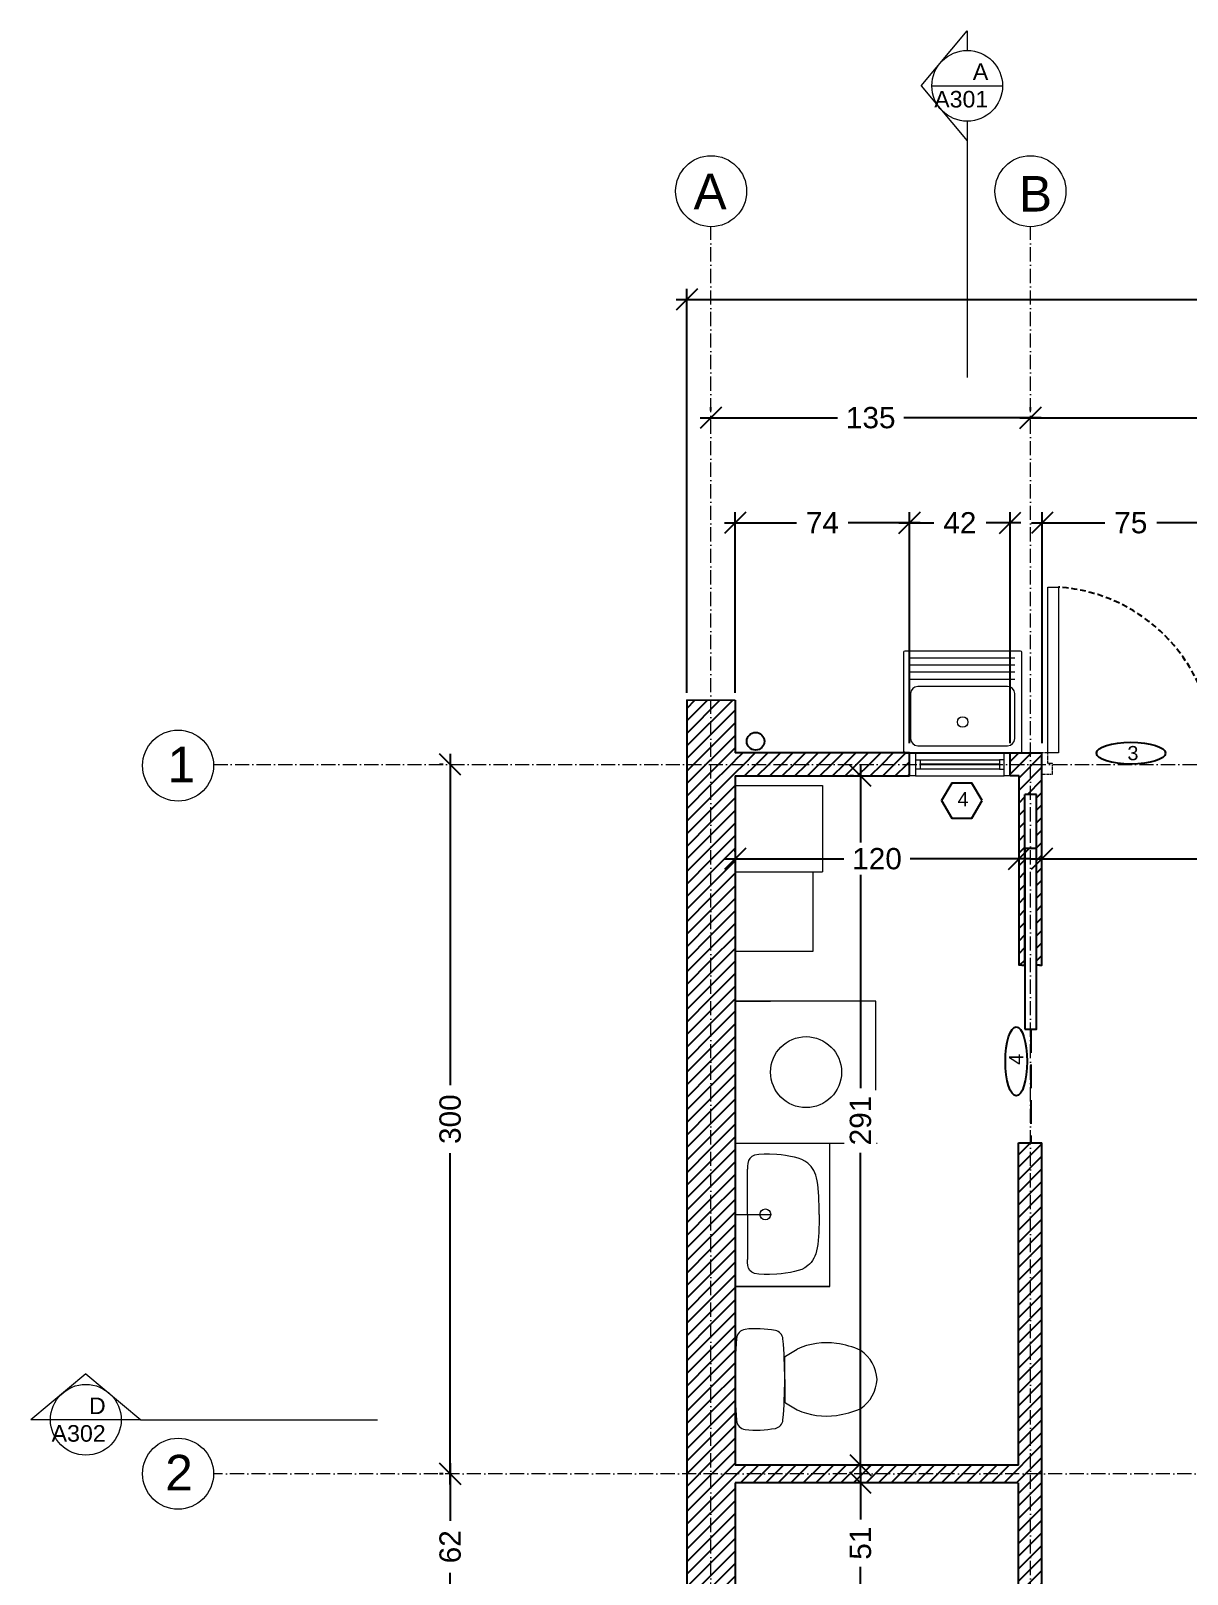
# Model space of a CAD drawing. Header units: millimetres. Extents: x 2830 to 9066, y 9741 to 14619.
# Drawn here: x 3374 to 3863, y 13913 to 14565 of the extents above; entities that cross this region are included whole.
import ezdxf

# ---------------------------------------------------------------- set-up
doc = ezdxf.new("R2010")
doc.units = ezdxf.units.MM
doc.header["$MEASUREMENT"] = 0
for name, pattern in [('ACAD_ISO10W100', [18, 12, -3, 0, -3]), ('CENTER', [2, 1.25, -0.25, 0.25, -0.25]), ('HIDDEN', [0.375, 0.25, -0.125])]:
    doc.linetypes.add(name, pattern=pattern)
doc.layers.get('DEFPOINTS').update_dxf_attribs({"color": 210})
doc.layers.add('ARREDI', color=8, linetype='Continuous', lineweight=18)
for name, color, linetype in [('INFISSI', 4, 'Continuous'), ('NUMERAZIONE', 30, 'Continuous'), ('quote nuove', 2, 'Continuous'), ('STRUTTURA', 1, 'Continuous')]:
    doc.layers.add(name, color=color, linetype=linetype)
doc.layers.get('0').off()
doc.styles.add('ARIAL', font='Arial.ttf')
doc.styles.get("Standard").update_dxf_attribs({"font": 'Arial.ttf'})
doc.linetypes.add('BATTING', pattern='A,0.0001,-0.1,[134,ltypeshp.shx,S=0.1,R=0,X=-0.1,Y=0],-0.2,[134,ltypeshp.shx,S=0.1,R=180,X=0.1,Y=0],-0.1', length=0.4001)
doc.dimstyles.new('TICK_36', dxfattribs={"dimtxt": 3.6, "dimasz": 3.6, "dimexe": 1.8, "dimexo": 1.2, "dimgap": 1.8, "dimtad": 0, "dimdec": 0, "dimzin": 0, "dimdsep": 46, "dimtxsty": 'ARIAL', "dimblk": 'OBLIQUE', "dimcen": 1.8, "dimdle": 1.8, "dimclrd": 256, "dimclrt": 256, "dimadec": 0, "dimazin": 0, "dimtfac": 1, "dimtdec": 0, "dimtmove": 1, "dimatfit": 3, "dimldrblk": 'OPEN90', "dimfxl": 1, "dimtfill": 1, "dimtolj": 1, "dimtzin": 0, "dimarcsym": 0})
pattern_1 = [(45, (1663.0583, 10179.761), (-2.6516504, 2.6516504), [])]

# ---------------------------------------------------------------- blocks, each defined once
blk = doc.blocks.new('_Oblique')
at = {"color": 0, "linetype": 'ByBlock', "lineweight": -2}
blk.add_line((-0.5, -0.5), (0.5, 0.5), dxfattribs=at)
blk = doc.blocks.new('*D83')
at = {"layer": 'DEFPOINTS', "color": 0, "transparency": 16777216}
for p in [(3651.22, 14451.43), (3651.22, 14282.17), (4300.93, 14283.27)]:
    blk.add_point(p, dxfattribs=at)
at = {"layer": 'quote nuove', "lineweight": -2, "transparency": 16777216}
for p, q in [((3646.72, 14451.43), (3961.57, 14451.43)), ((4305.43, 14451.43), (3990.58, 14451.43))]:
    blk.add_line(p, q, dxfattribs=at)
at = {"layer": 'quote nuove', "color": 0, "lineweight": -2, "transparency": 16777216}
for p, q in [((3651.22, 14285.17), (3651.22, 14455.93)), ((4300.93, 14286.27), (4300.93, 14455.93))]:
    blk.add_line(p, q, dxfattribs=at)
at = {"layer": 'quote nuove', "lineweight": -2, "transparency": 16777216, "xscale": 9, "yscale": 9, "zscale": 9, "rotation": 180}
blk.add_blockref('_Oblique', (3651.22, 14451.43), dxfattribs=at)
at = {"layer": 'quote nuove', "lineweight": -2, "transparency": 16777216, "xscale": 9, "yscale": 9, "zscale": 9}
blk.add_blockref('_Oblique', (4300.93, 14451.43), dxfattribs=at)
at = {"layer": 'quote nuove', "lineweight": 0, "transparency": 16777216, "insert": (3976.08, 14451.43), "char_height": 9, "attachment_point": 5, "style": 'ARIAL', "bg_fill": 3, "box_fill_scale": 1.25, "bg_fill_color": 256, "bg_fill_true_color": 13158600, "bg_fill_transparency": 0}
blk.add_mtext('\\A1;650', dxfattribs=at)
blk = doc.blocks.new('_Open90')
at = {"color": 0, "linetype": 'ByBlock', "lineweight": -2}
for p, q in [((0, 0), (-1, 0)), ((-0.5, 0.5), (0, 0)), ((0, 0), (-0.5, -0.5))]:
    blk.add_line(p, q, dxfattribs=at)
blk = doc.blocks.new('*D85')
at = {"layer": 'DEFPOINTS', "color": 0, "transparency": 16777216}
for p in [(3796.48, 14401.43), (3796.48, 14401.43), (3976.38, 14401.43)]:
    blk.add_point(p, dxfattribs=at)
at = {"layer": 'quote nuove', "color": 0, "lineweight": -2, "transparency": 16777216}
for p, q in [((3796.48, 14404.43), (3796.48, 14405.93)), ((3976.38, 14404.43), (3976.38, 14405.93))]:
    blk.add_line(p, q, dxfattribs=at)
at = {"layer": 'quote nuove', "lineweight": -2, "transparency": 16777216}
for p, q in [((3791.98, 14401.43), (3872.41, 14401.43)), ((3980.88, 14401.43), (3900.44, 14401.43))]:
    blk.add_line(p, q, dxfattribs=at)
at = {"layer": 'quote nuove', "lineweight": -2, "transparency": 16777216, "xscale": 9, "yscale": 9, "zscale": 9, "rotation": 180}
blk.add_blockref('_Oblique', (3796.48, 14401.43), dxfattribs=at)
at = {"layer": 'quote nuove', "lineweight": -2, "transparency": 16777216, "xscale": 9, "yscale": 9, "zscale": 9}
blk.add_blockref('_Oblique', (3976.38, 14401.43), dxfattribs=at)
at = {"layer": 'quote nuove', "lineweight": 0, "transparency": 16777216, "insert": (3886.43, 14401.43), "char_height": 9, "attachment_point": 5, "style": 'ARIAL', "bg_fill": 3, "box_fill_scale": 1.25, "bg_fill_color": 256, "bg_fill_true_color": 13158600, "bg_fill_transparency": 0}
blk.add_mtext('\\A1;180', dxfattribs=at)
blk = doc.blocks.new('*D86')
at = {"layer": 'DEFPOINTS', "color": 0, "transparency": 16777216}
for p in [(3661.42, 14401.43), (3661.42, 14401.43), (3796.48, 14401.43)]:
    blk.add_point(p, dxfattribs=at)
at = {"layer": 'quote nuove', "color": 0, "lineweight": -2, "transparency": 16777216}
for p, q in [((3661.42, 14404.43), (3661.42, 14405.93)), ((3796.48, 14404.43), (3796.48, 14405.93))]:
    blk.add_line(p, q, dxfattribs=at)
at = {"layer": 'quote nuove', "lineweight": -2, "transparency": 16777216}
for p, q in [((3656.92, 14401.43), (3714.93, 14401.43)), ((3800.98, 14401.43), (3742.97, 14401.43))]:
    blk.add_line(p, q, dxfattribs=at)
at = {"layer": 'quote nuove', "lineweight": -2, "transparency": 16777216, "xscale": 9, "yscale": 9, "zscale": 9, "rotation": 180}
blk.add_blockref('_Oblique', (3661.42, 14401.43), dxfattribs=at)
at = {"layer": 'quote nuove', "lineweight": -2, "transparency": 16777216, "xscale": 9, "yscale": 9, "zscale": 9}
blk.add_blockref('_Oblique', (3796.48, 14401.43), dxfattribs=at)
at = {"layer": 'quote nuove', "lineweight": 0, "transparency": 16777216, "insert": (3728.95, 14401.43), "char_height": 9, "attachment_point": 5, "style": 'ARIAL', "bg_fill": 3, "box_fill_scale": 1.25, "bg_fill_color": 256, "bg_fill_true_color": 13158600, "bg_fill_transparency": 0}
blk.add_mtext('\\A1;135', dxfattribs=at)
blk = doc.blocks.new('*D90')
at = {"layer": 'DEFPOINTS', "color": 0, "transparency": 16777216}
for p in [(3745.38, 14357.05), (3745.38, 14260.97), (3787.88, 14260.97)]:
    blk.add_point(p, dxfattribs=at)
at = {"layer": 'quote nuove', "color": 0, "lineweight": -2, "transparency": 16777216}
for p, q in [((3745.38, 14263.97), (3745.38, 14361.55)), ((3787.88, 14263.97), (3787.88, 14361.55))]:
    blk.add_line(p, q, dxfattribs=at)
at = {"layer": 'quote nuove', "lineweight": -2, "transparency": 16777216}
for p, q in [((3740.88, 14357.05), (3755.57, 14357.05)), ((3792.38, 14357.05), (3777.7, 14357.05))]:
    blk.add_line(p, q, dxfattribs=at)
at = {"layer": 'quote nuove', "lineweight": -2, "transparency": 16777216, "xscale": 9, "yscale": 9, "zscale": 9, "rotation": 180}
blk.add_blockref('_Oblique', (3745.38, 14357.05), dxfattribs=at)
at = {"layer": 'quote nuove', "lineweight": -2, "transparency": 16777216, "xscale": 9, "yscale": 9, "zscale": 9}
blk.add_blockref('_Oblique', (3787.88, 14357.05), dxfattribs=at)
at = {"layer": 'quote nuove', "lineweight": 0, "transparency": 16777216, "insert": (3766.63, 14357.05), "char_height": 9, "attachment_point": 5, "style": 'ARIAL', "bg_fill": 3, "box_fill_scale": 1.25, "bg_fill_color": 256, "bg_fill_true_color": 13158600, "bg_fill_transparency": 0}
blk.add_mtext('\\A1;42', dxfattribs=at)
blk = doc.blocks.new('*D92')
at = {"layer": 'DEFPOINTS', "color": 0, "transparency": 16777216}
for p in [(3801.38, 14357.05), (3801.38, 14260.99), (3876.38, 14260.99)]:
    blk.add_point(p, dxfattribs=at)
at = {"layer": 'quote nuove', "color": 0, "lineweight": -2, "transparency": 16777216}
for p, q in [((3801.38, 14263.99), (3801.38, 14361.55)), ((3876.38, 14263.99), (3876.38, 14361.55))]:
    blk.add_line(p, q, dxfattribs=at)
at = {"layer": 'quote nuove', "lineweight": -2, "transparency": 16777216}
for p, q in [((3796.88, 14357.05), (3827.94, 14357.05)), ((3880.88, 14357.05), (3849.83, 14357.05))]:
    blk.add_line(p, q, dxfattribs=at)
at = {"layer": 'quote nuove', "lineweight": -2, "transparency": 16777216, "xscale": 9, "yscale": 9, "zscale": 9, "rotation": 180}
blk.add_blockref('_Oblique', (3801.38, 14357.05), dxfattribs=at)
at = {"layer": 'quote nuove', "lineweight": -2, "transparency": 16777216, "xscale": 9, "yscale": 9, "zscale": 9}
blk.add_blockref('_Oblique', (3876.38, 14357.05), dxfattribs=at)
at = {"layer": 'quote nuove', "lineweight": 0, "transparency": 16777216, "insert": (3838.88, 14357.05), "char_height": 9, "attachment_point": 5, "style": 'ARIAL', "bg_fill": 3, "box_fill_scale": 1.25, "bg_fill_color": 256, "bg_fill_true_color": 13158600, "bg_fill_transparency": 0}
blk.add_mtext('\\A1;75', dxfattribs=at)
blk = doc.blocks.new('*D93')
at = {"layer": 'DEFPOINTS', "color": 0, "transparency": 16777216}
for p in [(3671.69, 14357.05), (3671.69, 14282.16), (3745.38, 14260.97)]:
    blk.add_point(p, dxfattribs=at)
at = {"layer": 'quote nuove', "color": 0, "lineweight": -2, "transparency": 16777216}
for p, q in [((3671.69, 14285.16), (3671.69, 14361.55)), ((3745.38, 14263.97), (3745.38, 14361.55))]:
    blk.add_line(p, q, dxfattribs=at)
at = {"layer": 'quote nuove', "lineweight": -2, "transparency": 16777216}
for p, q in [((3667.19, 14357.05), (3697.59, 14357.05)), ((3749.88, 14357.05), (3719.48, 14357.05))]:
    blk.add_line(p, q, dxfattribs=at)
at = {"layer": 'quote nuove', "lineweight": -2, "transparency": 16777216, "xscale": 9, "yscale": 9, "zscale": 9, "rotation": 180}
blk.add_blockref('_Oblique', (3671.69, 14357.05), dxfattribs=at)
at = {"layer": 'quote nuove', "lineweight": -2, "transparency": 16777216, "xscale": 9, "yscale": 9, "zscale": 9}
blk.add_blockref('_Oblique', (3745.38, 14357.05), dxfattribs=at)
at = {"layer": 'quote nuove', "lineweight": 0, "transparency": 16777216, "insert": (3708.54, 14357.05), "char_height": 9, "attachment_point": 5, "style": 'ARIAL', "bg_fill": 3, "box_fill_scale": 1.25, "bg_fill_color": 256, "bg_fill_true_color": 13158600, "bg_fill_transparency": 0}
blk.add_mtext('\\A1;74', dxfattribs=at)
blk = doc.blocks.new('*D96')
at = {"layer": 'DEFPOINTS', "color": 0, "ltscale": 2, "transparency": 16777216}
for p in [(3551.23, 14254.96), (3551.23, 13955.11), (3551.23, 13955.11)]:
    blk.add_point(p, dxfattribs=at)
at = {"layer": 'quote nuove', "lineweight": -2, "ltscale": 2, "transparency": 16777216}
for p, q in [((3551.23, 14259.46), (3551.23, 14119.42)), ((3551.23, 13950.61), (3551.23, 14090.65))]:
    blk.add_line(p, q, dxfattribs=at)
at = {"layer": 'quote nuove', "color": 0, "lineweight": -2, "ltscale": 2, "transparency": 16777216}
for p, q in [((3548.23, 14254.96), (3546.73, 14254.96)), ((3548.23, 13955.11), (3546.73, 13955.11))]:
    blk.add_line(p, q, dxfattribs=at)
at = {"layer": 'quote nuove', "lineweight": -2, "ltscale": 2, "transparency": 16777216, "xscale": 9, "yscale": 9, "zscale": 9}
for p, rotation in [((3551.23, 14254.96), 90), ((3551.23, 13955.11), 270)]:
    blk.add_blockref('_Oblique', p, dxfattribs=dict(at, rotation=rotation))
at = {"layer": 'quote nuove', "lineweight": 0, "ltscale": 2, "transparency": 16777216, "insert": (3551.23, 14105.04), "char_height": 9, "attachment_point": 5, "rotation": 90, "style": 'ARIAL', "bg_fill": 3, "box_fill_scale": 1.25, "bg_fill_color": 256, "bg_fill_true_color": 13158600, "bg_fill_transparency": 0}
blk.add_mtext('\\A1;300', dxfattribs=at)
blk = doc.blocks.new('*D97')
at = {"layer": 'DEFPOINTS', "color": 0, "ltscale": 2, "transparency": 16777216}
for p in [(3551.23, 13955.11), (3551.23, 13893.56), (3551.23, 13893.56)]:
    blk.add_point(p, dxfattribs=at)
at = {"layer": 'quote nuove', "lineweight": -2, "ltscale": 2, "transparency": 16777216}
for p, q in [((3551.23, 13959.61), (3551.23, 13935.28)), ((3551.23, 13889.06), (3551.23, 13913.39))]:
    blk.add_line(p, q, dxfattribs=at)
at = {"layer": 'quote nuove', "color": 0, "lineweight": -2, "ltscale": 2, "transparency": 16777216}
for p, q in [((3548.23, 13955.11), (3546.73, 13955.11)), ((3548.23, 13893.56), (3546.73, 13893.56))]:
    blk.add_line(p, q, dxfattribs=at)
at = {"layer": 'quote nuove', "lineweight": -2, "ltscale": 2, "transparency": 16777216, "xscale": 9, "yscale": 9, "zscale": 9}
for p, rotation in [((3551.23, 13955.11), 90), ((3551.23, 13893.56), 270)]:
    blk.add_blockref('_Oblique', p, dxfattribs=dict(at, rotation=rotation))
at = {"layer": 'quote nuove', "lineweight": 0, "ltscale": 2, "transparency": 16777216, "insert": (3551.23, 13924.34), "char_height": 9, "attachment_point": 5, "rotation": 90, "style": 'ARIAL', "bg_fill": 3, "box_fill_scale": 1.25, "bg_fill_color": 256, "bg_fill_true_color": 13158600, "bg_fill_transparency": 0}
blk.add_mtext('\\A1;62', dxfattribs=at)
blk = doc.blocks.new('*D177')
at = {"layer": 'DEFPOINTS', "color": 0, "transparency": 16777216}
for p in [(3724.66, 13951.36), (3724.66, 13951.36), (3724.66, 13900.36)]:
    blk.add_point(p, dxfattribs=at)
at = {"layer": 'quote nuove', "lineweight": -2, "transparency": 16777216}
for p, q in [((3724.66, 13955.86), (3724.66, 13935.89)), ((3724.66, 13895.86), (3724.66, 13915.84))]:
    blk.add_line(p, q, dxfattribs=at)
at = {"layer": 'quote nuove', "color": 0, "lineweight": -2, "transparency": 16777216}
for p, q in [((3721.66, 13951.36), (3720.16, 13951.36)), ((3727.66, 13900.36), (3729.16, 13900.36))]:
    blk.add_line(p, q, dxfattribs=at)
at = {"layer": 'quote nuove', "lineweight": -2, "transparency": 16777216, "xscale": 9, "yscale": 9, "zscale": 9}
for p, rotation in [((3724.66, 13951.36), 90), ((3724.66, 13900.36), 270)]:
    blk.add_blockref('_Oblique', p, dxfattribs=dict(at, rotation=rotation))
at = {"layer": 'quote nuove', "transparency": 16777216, "insert": (3724.66, 13925.86), "char_height": 9, "attachment_point": 5, "rotation": 90, "style": 'ARIAL', "bg_fill": 3, "box_fill_scale": 1.25, "bg_fill_color": 256, "bg_fill_true_color": 13158600, "bg_fill_transparency": 0}
blk.add_mtext('\\A1;51', dxfattribs=at)
blk = doc.blocks.new('*D178')
at = {"layer": 'DEFPOINTS', "color": 0, "transparency": 16777216}
for p in [(3724.66, 14250.06), (3724.66, 14250.06), (3724.66, 13958.86)]:
    blk.add_point(p, dxfattribs=at)
at = {"layer": 'quote nuove', "color": 0, "lineweight": -2, "transparency": 16777216}
for p, q in [((3721.66, 14250.06), (3720.16, 14250.06)), ((3727.66, 13958.86), (3729.16, 13958.86))]:
    blk.add_line(p, q, dxfattribs=at)
at = {"layer": 'quote nuove', "lineweight": -2, "transparency": 16777216}
for p, q in [((3724.66, 14254.56), (3724.66, 14118.17)), ((3724.66, 13954.36), (3724.66, 14090.75))]:
    blk.add_line(p, q, dxfattribs=at)
at = {"layer": 'quote nuove', "lineweight": -2, "transparency": 16777216, "xscale": 9, "yscale": 9, "zscale": 9}
for p, rotation in [((3724.66, 14250.06), 90), ((3724.66, 13958.86), 270)]:
    blk.add_blockref('_Oblique', p, dxfattribs=dict(at, rotation=rotation))
at = {"layer": 'quote nuove', "transparency": 16777216, "insert": (3724.66, 14104.46), "char_height": 9, "attachment_point": 5, "rotation": 90, "style": 'ARIAL', "bg_fill": 3, "box_fill_scale": 1.25, "bg_fill_color": 256, "bg_fill_true_color": 13158600, "bg_fill_transparency": 0}
blk.add_mtext('\\A1;291', dxfattribs=at)
blk = doc.blocks.new('*D184')
at = {"layer": 'DEFPOINTS', "color": 0, "transparency": 16777216}
for p in [(3671.63, 14215.06), (3791.63, 14215.06), (3791.63, 14215.06)]:
    blk.add_point(p, dxfattribs=at)
at = {"layer": 'quote nuove', "color": 0, "lineweight": -2, "transparency": 16777216}
for p, q in [((3671.63, 14218.06), (3671.63, 14219.56)), ((3791.63, 14218.06), (3791.63, 14219.56))]:
    blk.add_line(p, q, dxfattribs=at)
at = {"layer": 'quote nuove', "lineweight": -2, "transparency": 16777216}
for p, q in [((3667.13, 14215.06), (3717.61, 14215.06)), ((3796.13, 14215.06), (3745.64, 14215.06))]:
    blk.add_line(p, q, dxfattribs=at)
at = {"layer": 'quote nuove', "lineweight": -2, "transparency": 16777216, "xscale": 9, "yscale": 9, "zscale": 9, "rotation": 180}
blk.add_blockref('_Oblique', (3671.63, 14215.06), dxfattribs=at)
at = {"layer": 'quote nuove', "lineweight": -2, "transparency": 16777216, "xscale": 9, "yscale": 9, "zscale": 9}
blk.add_blockref('_Oblique', (3791.63, 14215.06), dxfattribs=at)
at = {"layer": 'quote nuove', "transparency": 16777216, "insert": (3731.63, 14215.06), "char_height": 9, "attachment_point": 5, "style": 'ARIAL', "bg_fill": 3, "box_fill_scale": 1.25, "bg_fill_color": 256, "bg_fill_true_color": 13158600, "bg_fill_transparency": 0}
blk.add_mtext('\\A1;120', dxfattribs=at)
blk = doc.blocks.new('*D185')
at = {"layer": 'DEFPOINTS', "color": 0, "transparency": 16777216}
for p in [(3801.33, 14215.06), (3973.13, 14215.06), (3973.13, 14215.06)]:
    blk.add_point(p, dxfattribs=at)
at = {"layer": 'quote nuove', "color": 0, "lineweight": -2, "transparency": 16777216}
for p, q in [((3801.33, 14218.06), (3801.33, 14219.56)), ((3973.13, 14218.06), (3973.13, 14219.56))]:
    blk.add_line(p, q, dxfattribs=at)
at = {"layer": 'quote nuove', "lineweight": -2, "transparency": 16777216}
for p, q in [((3796.83, 14215.06), (3873.27, 14215.06)), ((3977.63, 14215.06), (3901.18, 14215.06))]:
    blk.add_line(p, q, dxfattribs=at)
at = {"layer": 'quote nuove', "lineweight": -2, "transparency": 16777216, "xscale": 9, "yscale": 9, "zscale": 9, "rotation": 180}
blk.add_blockref('_Oblique', (3801.33, 14215.06), dxfattribs=at)
at = {"layer": 'quote nuove', "lineweight": -2, "transparency": 16777216, "xscale": 9, "yscale": 9, "zscale": 9}
blk.add_blockref('_Oblique', (3973.13, 14215.06), dxfattribs=at)
at = {"layer": 'quote nuove', "transparency": 16777216, "insert": (3887.23, 14215.06), "char_height": 9, "attachment_point": 5, "style": 'ARIAL', "bg_fill": 3, "box_fill_scale": 1.25, "bg_fill_color": 256, "bg_fill_true_color": 13158600, "bg_fill_transparency": 0}
blk.add_mtext('\\A1;172', dxfattribs=at)

msp = doc.modelspace()

# ---------------------------------------------------------------- hatches: boundary and pattern name
at = {"layer": 'STRUTTURA'}
h = msp.add_hatch(dxfattribs=at)
h.set_pattern_fill('ANSI31', color=0, scale=30)
h.set_pattern_definition(pattern_1)
h.paths.add_polyline_path([(3661.42, 14254.96), (3651.22, 14254.96), (3651.24, 13955.11), (3661.42, 13955.11)])
h.paths.add_polyline_path([(3671.63, 14282.16), (3661.42, 14282.17), (3661.42, 14254.96), (3671.63, 14254.96)])
h.paths.add_polyline_path([(3661.42, 14282.17), (3651.22, 14282.17), (3651.22, 14254.96), (3661.42, 14254.96)])
h.paths.add_polyline_path([(3671.63, 13955.11), (3661.42, 13955.11), (3661.42, 13893.56), (3671.63, 13893.56)])
h.paths.add_polyline_path([(3661.42, 13955.11), (3651.24, 13955.11), (3651.24, 13893.56), (3661.42, 13893.56)])
h.paths.add_polyline_path([(3661.42, 13893.56), (3651.24, 13893.56), (3651.24, 13850.34), (3661.42, 13850.34)])
h.paths.add_polyline_path([(3671.63, 13893.56), (3661.42, 13893.56), (3661.42, 13850.34), (3671.63, 13850.34)])
h.paths.add_polyline_path([(3671.63, 13850.34), (3661.42, 13850.34), (3661.42, 13763.46), (3671.63, 13763.46)])
h.paths.add_polyline_path([(3661.42, 13850.34), (3651.24, 13850.34), (3651.25, 13763.46), (3661.42, 13763.46)])
h.paths.add_polyline_path([(3661.42, 13763.46), (3661.42, 13564.81), (3671.63, 13564.81), (3671.63, 13568.56), (3671.63, 13568.56), (3671.63, 13569.56), (3671.63, 13763.46)])
h.paths.add_polyline_path([(3661.42, 13763.46), (3651.25, 13763.46), (3651.26, 13564.81), (3661.42, 13564.81)])
h.paths.add_polyline_path([(3661.42, 13564.81), (3651.26, 13564.81), (3651.26, 13529.96), (3661.42, 13529.96)])
h.paths.add_polyline_path([(3671.63, 13564.81), (3661.42, 13564.81), (3661.42, 13529.96), (3671.63, 13529.96)])
h.paths.add_polyline_path([(3764.1, 14234.02), (3771.77, 14234.02), (3771.77, 14246.38), (3764.1, 14246.38)], flags=9)
h.paths.add_polyline_path([(3796.74, 14126.39), (3796.74, 14134.05), (3784.38, 14134.05), (3784.38, 14126.39)], flags=9)
h = msp.add_hatch(dxfattribs=at)
h.set_pattern_fill('ANSI31', color=0, scale=30)
h.set_pattern_definition(pattern_1)
h.paths.add_polyline_path([(3745.33, 14254.96), (3671.69, 14254.96), (3671.69, 14250.06), (3745.33, 14250.06)])
h.paths.add_polyline_path([(3796.48, 14259.86), (3787.83, 14259.86), (3787.83, 14250.06), (3791.63, 14250.06), (3791.63, 14170.06), (3792.83, 14170.06), (3794.1, 14170.06), (3794.1, 14219.46), (3794.1, 14242.27), (3796.48, 14242.27)])
h.paths.add_polyline_path([(3801.33, 14254.96), (3796.48, 14254.96), (3796.48, 14242.27), (3799.07, 14242.27), (3799.07, 14219.46), (3799.07, 14170.06), (3800.33, 14170.06), (3801.33, 14170.06)])
h.paths.add_polyline_path([(3801.33, 14258.76), (3801.33, 14259.86), (3796.48, 14259.86), (3796.48, 14254.96), (3801.33, 14254.96)])
h = msp.add_hatch(dxfattribs=at)
h.set_pattern_fill('ANSI31', color=0, scale=30)
h.set_pattern_definition(pattern_1)
h.paths.add_polyline_path([(3745.33, 14259.86), (3743.33, 14259.86), (3671.69, 14259.86), (3671.69, 14254.96), (3745.33, 14254.96)])
h = msp.add_hatch(dxfattribs=at)
h.set_pattern_fill('ANSI31', color=0, scale=30)
h.set_pattern_definition(pattern_1)
h.paths.add_polyline_path([(3671.69, 13989.36, -0.010791), (3671.69, 14000.77), (3671.69, 14254.96), (3661.42, 14254.96), (3661.42, 13955.11), (3671.69, 13955.11)])
h.paths.add_polyline_path([(3671.63, 14064.85), (3671.63, 14090.31), (3671.63, 14090.31), (3671.63, 14064.85)], flags=16)
h = msp.add_hatch(dxfattribs=at)
h.set_pattern_fill('ANSI31', color=0, scale=30)
h.set_pattern_definition(pattern_1)
h.paths.add_polyline_path([(3796.47, 13955.11), (3671.69, 13955.11), (3671.69, 13951.36), (3791.33, 13951.36), (3791.33, 13893.56), (3796.47, 13893.56)])
h.paths.add_polyline_path([(3796.48, 14095.06), (3791.41, 14095.06), (3791.41, 13958.86), (3671.69, 13958.86), (3671.69, 13955.11), (3796.47, 13955.11)])
h.paths.add_polyline_path([(3801.33, 13955.11), (3796.47, 13955.11), (3796.47, 13893.56), (3806.33, 13893.56), (3806.33, 13898.06), (3801.33, 13898.06)])
h.paths.add_polyline_path([(3801.33, 14095.06), (3796.48, 14095.06), (3796.47, 13955.11), (3801.33, 13955.11)])
h.paths.add_polyline_path([(3806.33, 13893.56), (3796.47, 13893.56), (3796.47, 13889.06), (3806.33, 13889.06)])
h.paths.add_polyline_path([(3796.47, 13893.56), (3791.33, 13893.56), (3791.33, 13889.06), (3796.47, 13889.06)])

# ---------------------------------------------------------------- linework, layer by layer
at = {"layer": 'ARREDI'}
for p, q in [((3742.83, 14302.36), (3742.83, 14260.36)), ((3792.33, 14302.86), (3743.33, 14302.86)), ((3792.83, 14260.36), (3792.83, 14302.36)), ((3789.83, 14299.86), (3745.83, 14299.86)), ((3789.83, 14296.86), (3745.83, 14296.86)), ((3789.83, 14293.86), (3745.83, 14293.86)), ((3789.83, 14290.86), (3745.83, 14290.86)), ((3745.83, 14284.86), (3745.83, 14265.86)), ((3786.83, 14287.86), (3748.83, 14287.86)), ((3789.83, 14265.86), (3789.83, 14284.86)), ((3748.83, 14262.86), (3786.83, 14262.86)), ((3671.63, 14250.06), (3671.63, 14180.06)), ((3704.63, 14175.97), (3704.63, 14209.54)), ((3671.63, 14175.97), (3704.63, 14175.97)), ((3671.63, 14090.31), (3671.63, 14064.85)), ((3677.01, 14086.34), (3676.93, 14085.15)), ((3677.01, 14086.34), (3676.93, 14085.15)), ((3677.32, 14087.53), (3677.01, 14086.34)), ((3677.32, 14087.53), (3677.01, 14086.34)), ((3677.88, 14088.46), (3677.32, 14087.53)), ((3677.88, 14088.46), (3677.32, 14087.53)), ((3678.72, 14089.24), (3677.88, 14088.46)), ((3678.72, 14089.24), (3677.88, 14088.46)), ((3679.9, 14089.8), (3678.72, 14089.24)), ((3679.9, 14089.8), (3678.72, 14089.24)), ((3681.69, 14090.04), (3679.9, 14089.8)), ((3681.69, 14090.04), (3679.9, 14089.8)), ((3683.98, 14090.18), (3681.69, 14090.04)), ((3683.98, 14090.18), (3681.69, 14090.04)), ((3686.19, 14090.2), (3683.98, 14090.18)), ((3686.19, 14090.2), (3683.98, 14090.18)), ((3689.28, 14090.1), (3686.19, 14090.2)), ((3689.28, 14090.1), (3686.19, 14090.2)), ((3691.1, 14089.93), (3689.28, 14090.1)), ((3691.1, 14089.93), (3689.28, 14090.1)), ((3692.96, 14089.69), (3691.1, 14089.93)), ((3692.96, 14089.69), (3691.1, 14089.93)), ((3695.08, 14089.32), (3692.96, 14089.69)), ((3695.08, 14089.32), (3692.96, 14089.69)), ((3696.77, 14088.95), (3695.08, 14089.32)), ((3696.77, 14088.95), (3695.08, 14089.32)), ((3698.3, 14088.56), (3696.77, 14088.95)), ((3698.3, 14088.56), (3696.77, 14088.95)), ((3699.79, 14088.02), (3698.3, 14088.56)), ((3699.79, 14088.02), (3698.3, 14088.56)), ((3701.06, 14087.36), (3699.79, 14088.02)), ((3701.06, 14087.36), (3699.79, 14088.02)), ((3702.39, 14086.41), (3701.06, 14087.36)), ((3702.39, 14086.41), (3701.06, 14087.36)), ((3703.07, 14085.79), (3702.39, 14086.41)), ((3703.07, 14085.79), (3702.39, 14086.41)), ((3676.93, 14085.15), (3676.9, 14083.9)), ((3676.93, 14085.15), (3676.9, 14083.9)), ((3676.9, 14064.8), (3676.9, 14083.9)), ((3676.9, 14064.8), (3676.9, 14083.9)), ((3703.74, 14085.06), (3703.07, 14085.79)), ((3703.74, 14085.06), (3703.07, 14085.79)), ((3704.38, 14084.23), (3703.74, 14085.06)), ((3704.38, 14084.23), (3703.74, 14085.06)), ((3704.91, 14083.36), (3704.38, 14084.23)), ((3704.91, 14083.36), (3704.38, 14084.23)), ((3705.38, 14082.42), (3704.91, 14083.36)), ((3705.38, 14082.42), (3704.91, 14083.36)), ((3705.77, 14081.41), (3705.38, 14082.42)), ((3705.77, 14081.41), (3705.38, 14082.42)), ((3706.08, 14080.23), (3705.77, 14081.41)), ((3706.08, 14080.23), (3705.77, 14081.41)), ((3706.32, 14078.94), (3706.08, 14080.23)), ((3706.32, 14078.94), (3706.08, 14080.23)), ((3706.55, 14077.46), (3706.32, 14078.94)), ((3706.55, 14077.46), (3706.32, 14078.94)), ((3706.75, 14075.83), (3706.55, 14077.46)), ((3706.75, 14075.83), (3706.55, 14077.46)), ((3706.9, 14074.08), (3706.75, 14075.83)), ((3706.99, 14072.46), (3706.9, 14074.08)), ((3707.08, 14070.62), (3706.99, 14072.46)), ((3707.14, 14068.66), (3707.08, 14070.62)), ((3707.18, 14066.53), (3707.14, 14068.66)), ((3671.63, 14064.8), (3686.71, 14064.8)), ((3676.9, 14064.8), (3676.9, 14045.7)), ((3676.9, 14064.8), (3676.9, 14045.7)), ((3707.14, 14060.94), (3707.08, 14058.98)), ((3707.18, 14063.07), (3707.14, 14060.94)), ((3707.2, 14064.8), (3707.18, 14066.53)), ((3707.2, 14064.8), (3707.18, 14063.07)), ((3706.75, 14053.77), (3706.55, 14052.14)), ((3706.9, 14055.52), (3706.75, 14053.77)), ((3706.99, 14057.15), (3706.9, 14055.52)), ((3707.08, 14058.98), (3706.99, 14057.15)), ((3705.38, 14047.18), (3704.91, 14046.24)), ((3705.38, 14047.18), (3704.91, 14046.24)), ((3705.77, 14048.2), (3705.38, 14047.18)), ((3705.77, 14048.2), (3705.38, 14047.18)), ((3706.08, 14049.37), (3705.77, 14048.2)), ((3706.08, 14049.37), (3705.77, 14048.2)), ((3706.32, 14050.66), (3706.08, 14049.37)), ((3706.32, 14050.66), (3706.08, 14049.37)), ((3706.55, 14052.14), (3706.32, 14050.66)), ((3676.93, 14044.45), (3676.9, 14045.7)), ((3676.93, 14044.45), (3676.9, 14045.7)), ((3677.01, 14043.26), (3676.93, 14044.45)), ((3677.01, 14043.26), (3676.93, 14044.45)), ((3677.32, 14042.07), (3677.01, 14043.26)), ((3677.32, 14042.07), (3677.01, 14043.26)), ((3677.88, 14041.14), (3677.32, 14042.07)), ((3677.88, 14041.14), (3677.32, 14042.07)), ((3678.72, 14040.36), (3677.88, 14041.14)), ((3678.72, 14040.36), (3677.88, 14041.14)), ((3696.77, 14040.65), (3695.08, 14040.28)), ((3696.77, 14040.65), (3695.08, 14040.28)), ((3698.3, 14041.04), (3696.77, 14040.65)), ((3698.3, 14041.04), (3696.77, 14040.65)), ((3699.79, 14041.58), (3698.3, 14041.04)), ((3699.79, 14041.58), (3698.3, 14041.04)), ((3701.06, 14042.24), (3699.79, 14041.58)), ((3701.06, 14042.24), (3699.79, 14041.58)), ((3702.39, 14043.19), (3701.06, 14042.24)), ((3702.39, 14043.19), (3701.06, 14042.24)), ((3703.07, 14043.81), (3702.39, 14043.19)), ((3703.07, 14043.81), (3702.39, 14043.19)), ((3703.74, 14044.54), (3703.07, 14043.81)), ((3703.74, 14044.54), (3703.07, 14043.81)), ((3704.38, 14045.37), (3703.74, 14044.54)), ((3704.38, 14045.37), (3703.74, 14044.54)), ((3704.91, 14046.24), (3704.38, 14045.37)), ((3704.91, 14046.24), (3704.38, 14045.37)), ((3679.9, 14039.8), (3678.72, 14040.36)), ((3679.9, 14039.8), (3678.72, 14040.36)), ((3681.69, 14039.57), (3679.9, 14039.8)), ((3681.69, 14039.57), (3679.9, 14039.8)), ((3683.98, 14039.42), (3681.69, 14039.57)), ((3683.98, 14039.42), (3681.69, 14039.57)), ((3686.19, 14039.4), (3683.98, 14039.42)), ((3686.19, 14039.4), (3683.98, 14039.42)), ((3689.28, 14039.51), (3686.19, 14039.4)), ((3689.28, 14039.51), (3686.19, 14039.4)), ((3691.1, 14039.67), (3689.28, 14039.51)), ((3691.1, 14039.67), (3689.28, 14039.51)), ((3692.96, 14039.91), (3691.1, 14039.67)), ((3692.96, 14039.91), (3691.1, 14039.67)), ((3695.08, 14040.28), (3692.96, 14039.91)), ((3695.08, 14040.28), (3692.96, 14039.91)), ((3692.98, 14004.95), (3697.81, 14007.87)), ((3692.72, 13995.06), (3692.72, 14004.51)), ((3692.72, 13995.06), (3692.72, 13985.61)), ((3692.98, 13985.17), (3697.81, 13982.25))]:
    msp.add_line(p, q, dxfattribs=at)
at = {"layer": 'ARREDI', "lineweight": 0}
for p, q in [((3671.63, 14245.97), (3708.63, 14245.97)), ((3708.63, 14245.97), (3708.63, 14209.54)), ((3671.63, 14209.54), (3708.63, 14209.54)), ((3671.63, 14175.97), (3704.63, 14175.97)), ((3671.63, 14175.97), (3704.63, 14175.97)), ((3671.63, 14154.91), (3686.63, 14154.91)), ((3671.63, 14094.91), (3731.63, 14094.91)), ((3671.63, 14094.91), (3686.63, 14094.91)), ((3671.63, 14094.91), (3686.63, 14094.91)), ((3711.63, 14034.27), (3711.63, 14094.91)), ((3711.63, 14034.27), (3711.63, 14094.91)), ((3711.63, 14034.27), (3671.63, 14034.27)), ((3671.63, 14034.27), (3711.63, 14034.27)), ((3711.63, 14034.27), (3671.63, 14034.27)), ((3671.63, 14034.27), (3711.63, 14034.27))]:
    msp.add_line(p, q, dxfattribs=at)
at = {"layer": 'ARREDI'}
msp.add_lwpolyline([(3671.63, 14154.91), (3671.63, 14094.91), (3731.13, 14094.91), (3731.13, 14154.91), (3671.63, 14154.91)], dxfattribs=at)
for centre, radius in [((3767.83, 14272.86), 2.24), ((3701.63, 14124.91), 15), ((3684.43, 14064.8), 2.28)]:
    msp.add_circle(centre, radius, dxfattribs=at)
for centre, radius, start, end in [((3743.33, 14302.36), 0.5, 90, 180), ((3792.33, 14302.36), 0.5, 0, 90), ((3748.83, 14284.86), 3, 90, 180), ((3786.83, 14284.86), 3, 0, 90), ((3748.83, 14265.86), 3, 180, 270), ((3786.83, 14265.86), 3, 270, 0), ((3792.33, 14260.36), 0.5, 270, 0), ((3676.38, 14012.05), 4.2, 96.3359, 176.25542), ((3680.65, 13973.59), 42.9, 79.25484, 96.3359), ((3687.9, 14011.8), 4, 4.94027, 79.25484), ((3935.96, 13995.06), 264.33, 176.25542, 183.74458), ((3494.2, 13995.06), 198.42, 355.05973, 4.94027), ((3710.23, 13980.56), 30, 81.79307, 114.43818), ((3709.87, 13974.75), 35.81, 65.47558, 82.55676), ((3693.22, 14004.51), 0.5, 118.0226, 180), ((3715.98, 13994.34), 15.66, 2.65515, 56.02113), ((3715.98, 13995.79), 15.66, 303.97887, 357.34485), ((3693.22, 13985.61), 0.5, 180, 241.9774), ((3710.23, 14009.56), 30, 245.56182, 278.20693), ((3709.87, 14015.38), 35.81, 277.44324, 294.52442), ((3676.38, 13978.07), 4.2, 183.74458, 263.6641), ((3687.9, 13978.32), 4, 280.74516, 355.05973), ((3680.65, 14016.53), 42.9, 263.6641, 280.74516)]:
    msp.add_arc(centre, radius, start, end, dxfattribs=at)
at = {"layer": 'INFISSI'}
msp.add_line((3743.33, 14259.86), (3792.33, 14259.86), dxfattribs=at)
at = {"layer": 'INFISSI', "color": 4, "lineweight": 0}
for p, q in [((3747.83, 14259.86), (3785.33, 14259.86)), ((3747.83, 14256.93), (3749.83, 14256.93)), ((3749.83, 14256.93), (3749.83, 14252.93)), ((3749.83, 14256.93), (3783.33, 14256.93)), ((3785.33, 14256.93), (3783.33, 14256.93)), ((3783.33, 14256.93), (3783.33, 14252.93)), ((3783.33, 14256.93), (3783.33, 14252.93)), ((3749.83, 14252.93), (3747.83, 14252.93)), ((3747.83, 14250.06), (3785.33, 14250.06)), ((3749.83, 14254.96), (3749.83, 14255.21)), ((3749.83, 14255.21), (3783.33, 14255.21)), ((3749.83, 14254.68), (3749.83, 14255.18)), ((3783.33, 14254.71), (3749.83, 14254.68)), ((3783.33, 14252.93), (3749.83, 14252.93)), ((3783.33, 14255.21), (3783.33, 14254.71)), ((3783.33, 14252.93), (3785.33, 14252.93))]:
    msp.add_line(p, q, dxfattribs=at)
at = {"layer": 'INFISSI', "linetype": 'HIDDEN', "ltscale": 40}
msp.add_line((3796.59, 14143.09), (3796.58, 14095.06), dxfattribs=at)
at = {"layer": 'INFISSI', "color": 4, "linetype": 'Continuous', "lineweight": 0}
msp.add_lwpolyline([(3808.33, 14329.86), (3808.33, 14259.86), (3803.83, 14259.86), (3803.83, 14329.86), (3808.33, 14329.86)], dxfattribs=at)
at = {"layer": 'INFISSI', "color": 4, "lineweight": 0}
for points in [[(3745.33, 14259.86), (3747.83, 14259.86), (3747.83, 14250.06), (3745.33, 14250.06)], [(3785.33, 14259.86), (3787.83, 14259.86), (3787.83, 14250.06), (3785.33, 14250.06)]]:
    msp.add_lwpolyline(points, close=True, dxfattribs=at)
at = {"layer": 'INFISSI', "color": 4, "linetype": 'CENTER', "lineweight": 0}
msp.add_lwpolyline([(3803.83, 14259.86), (3801.33, 14259.86), (3801.33, 14250.86), (3805.83, 14250.86), (3805.83, 14255.36), (3803.83, 14255.36), (3803.83, 14259.86)], dxfattribs=at)
at = {"layer": 'INFISSI'}
msp.add_lwpolyline([(3794.1, 14143.09), (3799.07, 14143.09), (3799.07, 14219.46), (3794.1, 14219.46)], close=True, dxfattribs=at)
at = {"layer": 'INFISSI', "color": 4, "linetype": 'HIDDEN', "lineweight": -2, "ltscale": 10}
msp.add_arc((3803.56, 14259.75), 70.27, 0.08643, 86.10934, dxfattribs=at)
at = {"layer": 'NUMERAZIONE', "lineweight": 0}
for p, q in [((3750.35, 14541.68), (3769.74, 14564.92)), ((3769.74, 14564.92), (3769.74, 14556.63)), ((3750.35, 14541.68), (3769.74, 14518.44)), ((3754.79, 14541.68), (3784.69, 14541.68)), ((3769.74, 14526.73), (3769.74, 14518.44)), ((3769.74, 14518.44), (3769.74, 14418.44)), ((3397.24, 13997.4), (3374, 13978.01)), ((3397.24, 13997.4), (3420.48, 13978.01)), ((3420.48, 13978.01), (3374, 13978.01)), ((3420.48, 13978.01), (3520.48, 13978.01))]:
    msp.add_line(p, q, dxfattribs=at)
at = {"layer": 'NUMERAZIONE'}
msp.add_lwpolyline([(3776.01, 14239.65), (3771.73, 14247.05), (3763.18, 14247.05), (3758.91, 14239.65), (3763.18, 14232.24), (3771.73, 14232.24)], close=True, dxfattribs=at)
at = {"layer": 'NUMERAZIONE', "lineweight": 0}
for centre in [(3769.74, 14541.68), (3397.24, 13978.01)]:
    msp.add_circle(centre, 14.95, dxfattribs=at)
at = {"layer": 'NUMERAZIONE'}
for centre, major_axis in [((3838.95, 14259.7), (14.61, 0)), ((3790.48, 14129.47), (0, 14.61))]:
    msp.add_ellipse(centre, major_axis=major_axis, ratio=0.314087, dxfattribs=at)
at = {"layer": 'quote nuove', "color": 253, "linetype": 'ACAD_ISO10W100', "lineweight": 0, "ltscale": 0.5}
for p, q in [((3661.42, 13329.96), (3661.42, 14482.17)), ((3796.47, 13329.96), (3796.48, 14482.17)), ((3451.22, 14254.96), (4501.53, 14254.96)), ((4501.53, 13955.11), (3451.22, 13955.11))]:
    msp.add_line(p, q, dxfattribs=at)
at = {"layer": 'quote nuove', "color": 253, "lineweight": 0}
for centre in [(3661.51, 14497.17), (3796.47, 14497.17), (3436.22, 14254.44), (3436.22, 13955.21)]:
    msp.add_circle(centre, 15, dxfattribs=at)
at = {"layer": 'STRUTTURA'}
for p, q in [((3651.22, 14282.17), (3671.63, 14282.16)), ((3651.22, 14282.17), (3651.26, 13529.96)), ((3671.69, 14282.16), (3671.69, 14259.86)), ((3745.33, 14259.86), (3671.69, 14259.86)), ((3745.33, 14250.06), (3745.33, 14259.86)), ((3787.83, 14259.86), (3801.33, 14259.86)), ((3787.83, 14250.06), (3787.83, 14259.86)), ((3671.69, 14250.06), (3745.33, 14250.06)), ((3671.69, 14250.06), (3671.69, 13958.86)), ((3794.1, 14170.06), (3794.1, 14242.27)), ((3799.07, 14242.27), (3794.1, 14242.27)), ((3799.07, 14219.46), (3799.07, 14242.27)), ((3792.83, 14170.06), (3794.1, 14170.06)), ((3800.33, 14170.06), (3799.07, 14170.06)), ((3791.41, 14095.06), (3801.33, 14095.06)), ((3791.41, 13958.86), (3791.41, 14095.06)), ((3671.63, 14090.31), (3671.63, 14064.85)), ((3791.41, 13958.86), (3671.63, 13958.86)), ((3671.69, 13951.36), (3671.69, 13900.36)), ((3791.33, 13951.36), (3671.69, 13951.36))]:
    msp.add_line(p, q, dxfattribs=at)
at = {"layer": 'STRUTTURA', "lineweight": 0}
msp.add_line((3671.63, 14175.97), (3671.63, 14175.97), dxfattribs=at)
at = {"layer": 'STRUTTURA'}
for points in [[(3800.33, 14170.06), (3801.33, 14170.06), (3801.33, 14259.86)], [(3791.63, 14250.06), (3787.83, 14250.06)], [(3792.83, 14170.06), (3791.63, 14170.06), (3791.63, 14250.06)], [(3791.33, 13951.36), (3791.33, 13889.06), (3806.33, 13889.06), (3806.33, 13898.06), (3801.33, 13898.06), (3801.33, 14095.06)]]:
    msp.add_lwpolyline(points, dxfattribs=at)
at = {"layer": 'STRUTTURA', "linetype": 'BATTING', "ltscale": 0.11}
msp.add_lwpolyline([(3796.59, 14219.41), (3796.59, 14219.46)], dxfattribs=at)
at = {"layer": 'STRUTTURA', "ltscale": 0.05}
msp.add_circle((3680.31, 14264.71), 3.75, dxfattribs=at)
at = {"layer": 'STRUTTURA'}
msp.add_arc((3743.33, 14260.36), 0.5, 180, 270, dxfattribs=at)

# ---------------------------------------------------------------- texts
at = {"layer": 'NUMERAZIONE', "lineweight": 0, "char_height": 7, "attachment_point": 3}
for s, insert in [('   A\\PA301', (3778.64, 14551.21)), ('   D  \\PA302', (3405.62, 13987.42))]:
    msp.add_mtext_dynamic_manual_height_columns(s, width=18.8196, gutter_width=12.5, heights=[0], dxfattribs=dict(at, insert=insert))
at = {"layer": 'NUMERAZIONE', "ltscale": 0.1, "char_height": 6, "attachment_point": 1}
for s, insert in [('3', (3837.45, 14262.72)), ('4', (3765.68, 14243.29))]:
    msp.add_mtext_dynamic_manual_height_columns(s, width=0.5819, gutter_width=12.5, heights=[0], dxfattribs=dict(at, insert=insert))
at = {"layer": 'NUMERAZIONE', "ltscale": 0.1, "insert": (3787.47, 14127.97), "char_height": 6, "attachment_point": 1, "rotation": 90}
msp.add_mtext_dynamic_manual_height_columns('4', width=0.5819, gutter_width=12.5, heights=[0], dxfattribs=at)
at = {"layer": 'quote nuove', "color": 253, "lineweight": 0, "char_height": 15, "attachment_point": 1}
for s, insert in [('A', (3654.09, 14504.52)), ('B', (3791.61, 14503.58)), ('1', (3431.82, 14262.39)), ('2', (3430.79, 13963.18))]:
    msp.add_mtext_dynamic_manual_height_columns(s, width=15.1923, gutter_width=12.5, heights=[0], dxfattribs=dict(at, insert=insert))

# ---------------------------------------------------------------- next in the draw order: dimensions: what is measured, and where the dimension line sits
at = {"layer": 'quote nuove', "color": 253, "lineweight": 0}
dim = msp.add_linear_dim(base=(3651.22, 14451.43), p1=(4300.93, 14283.27), p2=(3651.22, 14282.17), dimstyle='TICK_36', override={"dimscale": 2.5}, dxfattribs=at)
dim.commit()
dim.dimension.update_dxf_attribs({"geometry": '*D83', "text_midpoint": (3976.08, 14451.43)})
at = {"layer": 'quote nuove', "color": 253, "lineweight": 0, "ltscale": 2}
dim = msp.add_linear_dim(base=(3551.23, 13955.11), p1=(3551.23, 14254.96), p2=(3551.23, 13955.11), angle=90, dimstyle='TICK_36', override={"dimscale": 2.5}, dxfattribs=at)
dim.commit()
dim.dimension.update_dxf_attribs({"geometry": '*D96', "text_midpoint": (3551.23, 14105.04)})
at = {"layer": 'quote nuove', "color": 253}
dim = msp.add_linear_dim(base=(3724.66, 13951.36), p1=(3724.66, 13900.36), p2=(3724.66, 13951.36), angle=90, dimstyle='TICK_36', override={"dimscale": 2.5}, dxfattribs=at)
dim.commit()
dim.dimension.update_dxf_attribs({"geometry": '*D177', "text_midpoint": (3724.66, 13925.86)})

# ---------------------------------------------------------------- next in the draw order: dimensions: what is measured, and where the dimension line sits
at = {"layer": 'quote nuove', "color": 253, "lineweight": 0}
for base, p1, p2, picture, middle in [((3796.48, 14401.43), (3976.38, 14401.43), (3796.48, 14401.43), '*D85', (3886.43, 14401.43)), ((3745.38434941, 14357.05201314), (3787.88434941, 14260.96572493), (3745.38434941, 14260.9657491), '*D90', (3766.63434941, 14357.05201314)), ((3801.38, 14357.05), (3876.38, 14260.99), (3801.38, 14260.99), '*D92', (3838.88, 14357.05))]:
    dim = msp.add_linear_dim(base=base, p1=p1, p2=p2, dimstyle='TICK_36', override={"dimscale": 2.5}, dxfattribs=at)
    dim.commit()
    dim.dimension.update_dxf_attribs({"geometry": picture, "text_midpoint": middle})
at = {"layer": 'quote nuove', "color": 253}
dim = msp.add_linear_dim(base=(3724.66, 14250.06), p1=(3724.66, 13958.86), p2=(3724.66, 14250.06), angle=90, dimstyle='TICK_36', override={"dimscale": 2.5}, dxfattribs=at)
dim.commit()
dim.dimension.update_dxf_attribs({"geometry": '*D178', "text_midpoint": (3724.66, 14104.46)})
at = {"layer": 'quote nuove', "color": 253, "lineweight": 0, "ltscale": 2}
dim = msp.add_linear_dim(base=(3551.23, 13893.56), p1=(3551.23, 13955.11), p2=(3551.23, 13893.56), angle=90, dimstyle='TICK_36', override={"dimscale": 2.5}, dxfattribs=at)
dim.commit()
dim.dimension.update_dxf_attribs({"geometry": '*D97', "text_midpoint": (3551.23, 13924.34)})

# ---------------------------------------------------------------- next in the draw order: dimensions: what is measured, and where the dimension line sits
at = {"layer": 'quote nuove', "color": 253, "lineweight": 0}
for base, p1, p2, picture, middle in [((3661.42, 14401.43), (3796.48, 14401.43), (3661.42, 14401.43), '*D86', (3728.95, 14401.43)), ((3671.69, 14357.05), (3745.38, 14260.97), (3671.69, 14282.16), '*D93', (3708.54, 14357.05))]:
    dim = msp.add_linear_dim(base=base, p1=p1, p2=p2, dimstyle='TICK_36', override={"dimscale": 2.5}, dxfattribs=at)
    dim.commit()
    dim.dimension.update_dxf_attribs({"geometry": picture, "text_midpoint": middle})
at = {"layer": 'quote nuove', "color": 253}
dim = msp.add_linear_dim(base=(3791.63, 14215.06), p1=(3671.63, 14215.06), p2=(3791.63, 14215.06), dimstyle='TICK_36', override={"dimscale": 2.5}, dxfattribs=at)
dim.commit()
dim.dimension.update_dxf_attribs({"geometry": '*D184', "text_midpoint": (3731.63, 14215.06)})

# ---------------------------------------------------------------- next in the draw order: dimensions: what is measured, and where the dimension line sits
dim = msp.add_linear_dim(base=(3973.13, 14215.06), p1=(3801.33, 14215.06), p2=(3973.13, 14215.06), dimstyle='TICK_36', override={"dimscale": 2.5}, dxfattribs=at)
dim.commit()
dim.dimension.update_dxf_attribs({"geometry": '*D185', "text_midpoint": (3887.23, 14215.06)})

doc.saveas('drawing.dxf')
